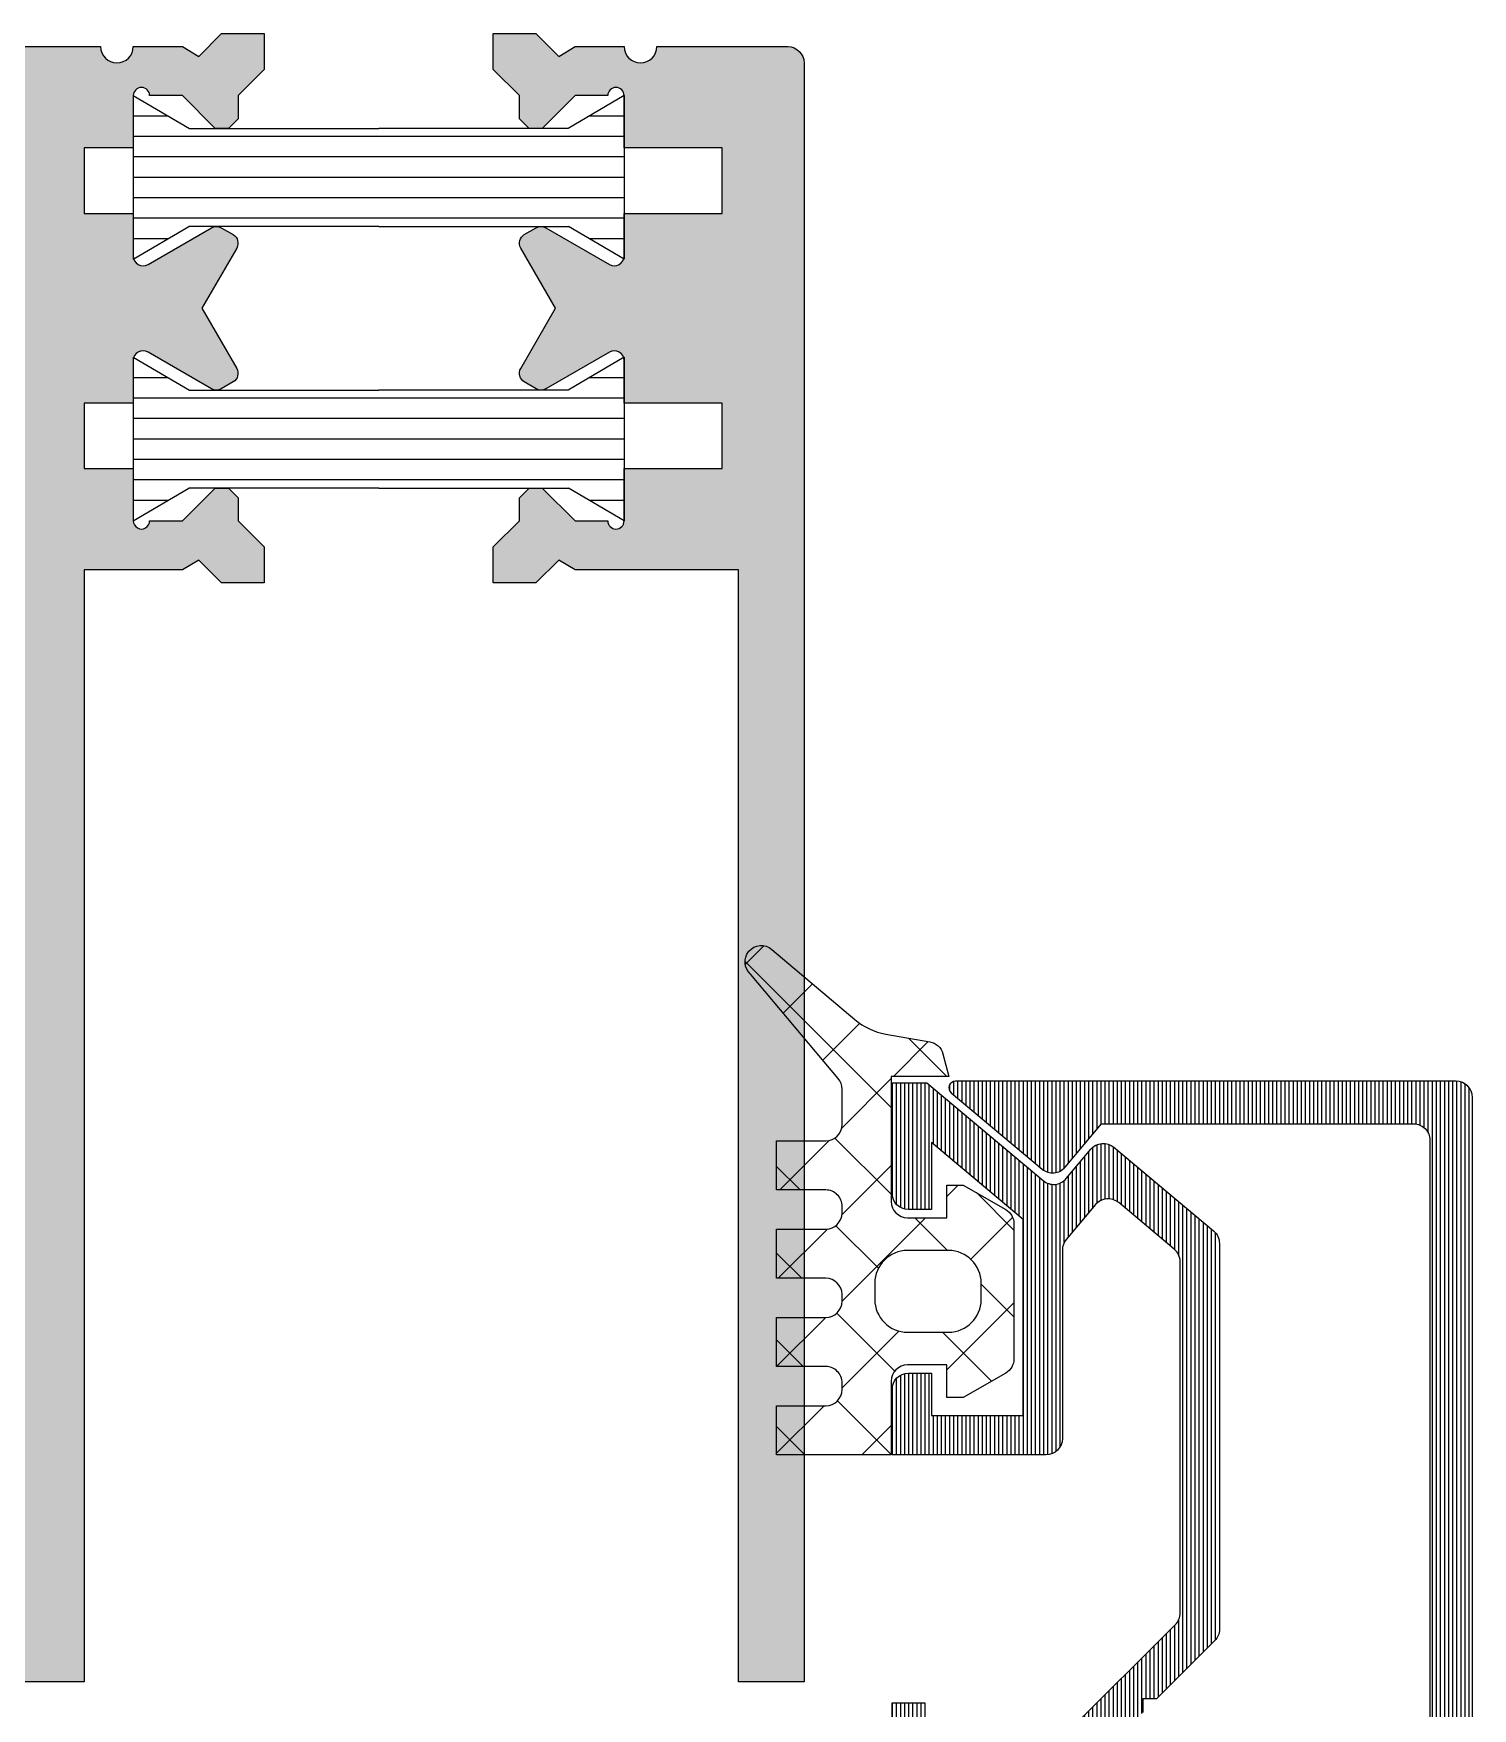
# Model space of a CAD drawing. Header units: millimetres. Extents: x 809 to 8159, y 33 to 4533.
# Drawn here: x 4002.43 to 4006.83, y 2524.71 to 2529.83 of the extents above; entities that cross this region are included whole.
import ezdxf

# ---------------------------------------------------------------- set-up
doc = ezdxf.new("R2010")
doc.units = ezdxf.units.MM
for name, color, linetype in [('1', 3, 'Continuous'), ('FITILLER', 240, 'Continuous'), ('GORUNUS-TARAMA', 11, 'Continuous')]:
    doc.layers.add(name, color=color, linetype=linetype)
pattern_1 = [(90, (36052.00619858693, -6031.831237255637), (-0.0125, 0), [])]

# ---------------------------------------------------------------- blocks, each defined once
blk = doc.blocks.new('*X20')
for p, q in [((0.6250000000000009, 13.929375), (0.6250000000000009, 15)), ((1.25, 0), (1.25, 15)), ((1.875, 0), (1.875000000000001, 15)), ((2.5, 0), (2.5, 15)), ((3.125, 0), (3.125, 15)), ((3.75, 0), (3.75, 15)), ((4.375, 13.9375), (4.375, 15)), ((0.625, 0), (0.6250000000000001, 1.070625)), ((4.375, 0), (4.375, 1.062499999999999))]:
    blk.add_line(p, q)
blk = doc.blocks.new('ISIBA')
at = {"layer": '1'}
for p, q in [((0, 15), (5, 15)), ((0, 15), (1, 13.287)), ((5, 15), (4, 13.3)), ((1, 13.287), (1, 7.5)), ((4, 7.5), (4, 13.3)), ((1, 1.713), (1, 7.499999999999999)), ((4, 7.5), (4, 1.7)), ((0, 0), (1, 1.713)), ((5, 0), (4, 1.7)), ((0, 0), (5, 0))]:
    blk.add_line(p, q, dxfattribs=at)
blk.add_blockref('*X20', (0, 0), dxfattribs=at)
blk = doc.blocks.new('ajsdfxcvzx')
h = blk.add_hatch(color=256)
edge = h.paths.add_edge_path()
edge.add_arc((35958.98180359095, -6062.085739070779), 0.02999999999916307, -29.99999999954082, 59.999999984315025, ccw=False)
edge.add_line((35959.00778435306, -6062.100739070777), (35958.90145319847, -6062.284910032963))
edge.add_line((35958.90145319847, -6062.284910032963), (35959.00778435306, -6062.469080995149))
edge.add_arc((35958.98180359095, -6062.484080995147), 0.02999999999743328, -59.999999984315025, 29.99999999954082, ccw=False)
edge.add_line((35958.99680359096, -6062.510061757256), (35958.96072663923, -6062.530890795071))
edge.add_arc((35958.94572663921, -6062.504910032964), 0.03000000000122575, 239.999999982578, 300.0000000294563, ccw=False)
edge.add_line((35958.93072663921, -6062.530890795071), (35958.73680359095, -6062.41892927085))
edge.add_arc((35958.72180359095, -6062.444910032963), 0.02999999999946331, 60.00000000069188, 180)
edge.add_line((35958.69180359095, -6062.444910032963), (35958.69180359095, -6062.574910032963))
edge.add_line((35958.69180359095, -6062.574910032963), (35958.54180359095, -6062.574910032963))
edge.add_line((35958.54180359095, -6062.574910032963), (35958.54180359095, -6062.774910032964))
edge.add_line((35958.54180359095, -6062.774910032964), (35958.69180359095, -6062.774910032964))
edge.add_line((35958.69180359095, -6062.774910032964), (35958.69180359095, -6062.934910059703))
edge.add_arc((35958.71680359095, -6062.934910046333), 0.02500000000145877, 180.0000306408022, 360.0000306408023)
edge.add_line((35958.74180359095, -6062.934910032964), (35958.84180359095, -6062.934910032964))
edge.add_line((35958.84180359095, -6062.934910032964), (35958.94180359095, -6062.834910032963))
edge.add_line((35958.94180359095, -6062.834910032963), (35958.98251426907, -6062.834910032963))
edge.add_line((35958.98251426907, -6062.834910032963), (35959.01180359095, -6062.864199354844))
edge.add_line((35959.01180359095, -6062.864199354844), (35959.01180359095, -6062.934910032964))
edge.add_line((35959.01180359095, -6062.934910032964), (35959.09180359095, -6063.014910032964))
edge.add_line((35959.09180359095, -6063.014910032964), (35959.09180359095, -6063.124910032963))
edge.add_line((35959.09180359095, -6063.124910032963), (35958.96180359095, -6063.124910032963))
edge.add_line((35958.96180359095, -6063.124910032963), (35958.89180359094, -6063.054910032964))
edge.add_line((35958.89180359094, -6063.054910032964), (35958.84180359095, -6063.084910032963))
edge.add_line((35958.84180359095, -6063.084910032963), (35958.54180359095, -6063.084910032963))
edge.add_line((35958.54180359095, -6063.084910032963), (35958.54180359095, -6066.484910032963))
edge.add_line((35958.54180359095, -6066.484910032963), (35958.34180359095, -6066.484910032963))
edge.add_line((35958.34180359095, -6066.484910032963), (35958.34180359095, -6061.834910032963))
edge.add_arc((35958.29180359095, -6061.834910032961), 0.05000000000291038, 359.9999999979156, 449.9999999916624)
edge.add_line((35958.29180359095, -6061.784910032963), (35955.34180359095, -6061.784910032963))
edge.add_line((35955.34180359095, -6061.784910032963), (35955.34180359095, -6061.484910032963))
edge.add_line((35955.34180359095, -6061.484910032963), (35958.59180359095, -6061.484910032963))
edge.add_arc((35958.64180359094, -6061.484910032963), 0.04999999999563443, 180, 360)
edge.add_line((35958.69180359095, -6061.484910032963), (35958.84180359095, -6061.484910032963))
edge.add_line((35958.84180359095, -6061.484910032963), (35958.89180359094, -6061.514910032964))
edge.add_line((35958.89180359094, -6061.514910032964), (35958.96180359095, -6061.444910032963))
edge.add_line((35958.96180359095, -6061.444910032963), (35959.09180359095, -6061.444910032963))
edge.add_line((35959.09180359095, -6061.444910032963), (35959.09180359095, -6061.554910032964))
edge.add_line((35959.09180359095, -6061.554910032964), (35959.01180359095, -6061.634910032963))
edge.add_line((35959.01180359095, -6061.634910032963), (35959.01180359095, -6061.705620711082))
edge.add_line((35959.01180359095, -6061.705620711082), (35958.98251426907, -6061.734910032963))
edge.add_line((35958.98251426907, -6061.734910032963), (35958.94180359095, -6061.734910032963))
edge.add_line((35958.94180359095, -6061.734910032963), (35958.84180359095, -6061.634910032963))
edge.add_line((35958.84180359095, -6061.634910032963), (35958.74180359095, -6061.634910032963))
edge.add_arc((35958.71680359095, -6061.634910032963), 0.02500000000145519, 0, 180)
edge.add_line((35958.69180359095, -6061.634910032963), (35958.69180359095, -6061.794910032963))
edge.add_line((35958.69180359095, -6061.794910032963), (35958.54180359095, -6061.794910032963))
edge.add_line((35958.54180359095, -6061.794910032963), (35958.54180359095, -6061.994910032963))
edge.add_line((35958.54180359095, -6061.994910032963), (35958.69180359095, -6061.994910032963))
edge.add_line((35958.69180359095, -6061.994910032963), (35958.69180359095, -6062.124910032963))
edge.add_arc((35958.72180359095, -6062.124910032963), 0.02999999999883585, 180, 300.0000000285878)
edge.add_line((35958.73680359096, -6062.150890795071), (35958.93072663921, -6062.038929270856))
edge.add_arc((35958.94572663921, -6062.064910032963), 0.02999999999758778, 59.99999997054368, 120.000000017422, ccw=False)
edge.add_line((35958.96072663923, -6062.038929270856), (35958.99680359096, -6062.05975830867))
h = blk.add_hatch(color=256)
edge = h.paths.add_edge_path()
edge.add_line((35959.87180359095, -6062.864199354844), (35959.90109291283, -6062.834910032963))
edge.add_line((35959.90109291283, -6062.834910032963), (35959.94180359095, -6062.834910032963))
edge.add_line((35959.94180359095, -6062.834910032963), (35960.04180359095, -6062.934910032964))
edge.add_line((35960.04180359095, -6062.934910032964), (35960.14180359094, -6062.934910032964))
edge.add_arc((35960.16680359095, -6062.934910032964), 0.02500000000145519, 180, 360)
edge.add_line((35960.19180359095, -6062.934910032964), (35960.19180359095, -6062.774910032964))
edge.add_line((35960.19180359095, -6062.774910032964), (35960.49180359095, -6062.774910032964))
edge.add_line((35960.49180359095, -6062.774910032964), (35960.49180359095, -6062.574910032963))
edge.add_line((35960.49180359095, -6062.574910032963), (35960.19180359095, -6062.574910032963))
edge.add_line((35960.19180359095, -6062.574910032963), (35960.19180359095, -6062.444910032963))
edge.add_arc((35960.16180359095, -6062.444910032964), 0.02999999999883585, 1.737006930104013e-09, 120.0000000285878)
edge.add_line((35960.14680359093, -6062.418929270856), (35959.9528805427, -6062.530890795071))
edge.add_arc((35959.93788054268, -6062.504910032959), 0.03000000000595163, 239.9999999757547, 300.0000000242453, ccw=False)
edge.add_line((35959.92288054267, -6062.530890795071), (35959.88680359094, -6062.510061757256))
edge.add_arc((35959.90180359095, -6062.484080995147), 0.02999999999916307, 150.0000000004591, 239.999999984315, ccw=False)
edge.add_line((35959.87582282884, -6062.469080995149), (35959.98215398343, -6062.284910032963))
edge.add_line((35959.98215398343, -6062.284910032963), (35959.87582282884, -6062.100739070777))
edge.add_arc((35959.90180359095, -6062.085739070779), 0.02999999999743328, 120.000000015685, 209.9999999995408, ccw=False)
edge.add_line((35959.88680359094, -6062.05975830867), (35959.92288054267, -6062.038929270856))
edge.add_arc((35959.93788054268, -6062.064910032968), 0.03000000000595163, 59.99999997575469, 120.00000002424531, ccw=False)
edge.add_line((35959.9528805427, -6062.038929270856), (35960.14680359095, -6062.150890795077))
edge.add_arc((35960.16180359095, -6062.124910032963), 0.03000000000025096, 240.0000000015604, 360)
edge.add_line((35960.19180359095, -6062.124910032963), (35960.19180359095, -6061.994910032963))
edge.add_line((35960.19180359095, -6061.994910032963), (35960.49180359095, -6061.994910032963))
edge.add_line((35960.49180359095, -6061.994910032963), (35960.49180359095, -6061.794910032963))
edge.add_line((35960.49180359095, -6061.794910032963), (35960.19180359095, -6061.794910032963))
edge.add_line((35960.19180359095, -6061.794910032963), (35960.19180359095, -6061.634910006224))
edge.add_arc((35960.16680359095, -6061.634910019594), 0.02500000000145877, 3.064080224405932e-05, 180.0000306408022)
edge.add_line((35960.14180359094, -6061.634910032963), (35960.04180359095, -6061.634910032963))
edge.add_line((35960.04180359095, -6061.634910032963), (35959.94180359095, -6061.734910032963))
edge.add_line((35959.94180359095, -6061.734910032963), (35959.90109291283, -6061.734910032963))
edge.add_line((35959.90109291283, -6061.734910032963), (35959.87180359095, -6061.705620711082))
edge.add_line((35959.87180359095, -6061.705620711082), (35959.87180359095, -6061.634910032963))
edge.add_line((35959.87180359095, -6061.634910032963), (35959.79180359095, -6061.554910032964))
edge.add_line((35959.79180359095, -6061.554910032964), (35959.79180359095, -6061.444910032963))
edge.add_line((35959.79180359095, -6061.444910032963), (35959.92180359094, -6061.444910032963))
edge.add_line((35959.92180359094, -6061.444910032963), (35959.99180359095, -6061.514910032964))
edge.add_line((35959.99180359095, -6061.514910032964), (35960.04180359095, -6061.484910032963))
edge.add_line((35960.04180359095, -6061.484910032963), (35960.19180359095, -6061.484910032963))
edge.add_arc((35960.24180359095, -6061.484910032963), 0.05000000000291038, 180, 360)
edge.add_line((35960.29180359095, -6061.484910032963), (35960.69180359095, -6061.484910032963))
edge.add_arc((35960.69180359095, -6061.534910032964), 0.05000000000109139, 1.042224084812915e-09, 90, ccw=False)
edge.add_line((35960.74180359095, -6061.534910032963), (35960.74180359095, -6066.484910032963))
edge.add_line((35960.74180359095, -6066.484910032963), (35960.54180359095, -6066.484910032963))
edge.add_line((35960.54180359095, -6066.484910032963), (35960.54180359095, -6063.084910032963))
edge.add_line((35960.54180359095, -6063.084910032963), (35960.04180359095, -6063.084910032963))
edge.add_line((35960.04180359095, -6063.084910032963), (35959.99180359095, -6063.054910032964))
edge.add_line((35959.99180359095, -6063.054910032964), (35959.92180359094, -6063.124910032963))
edge.add_line((35959.92180359094, -6063.124910032963), (35959.79180359095, -6063.124910032963))
edge.add_line((35959.79180359095, -6063.124910032963), (35959.79180359095, -6063.014910032964))
edge.add_line((35959.79180359095, -6063.014910032964), (35959.87180359095, -6062.934910032964))
edge.add_line((35959.87180359095, -6062.934910032964), (35959.87180359095, -6062.864199354844))
h = blk.add_hatch()
h.set_pattern_fill('LINE', color=256, scale=0.09999999999999996, angle=90.00000000000001, style=0)
h.set_pattern_definition(pattern_1)
edge = h.paths.add_edge_path()
edge.add_line((35961.41100946785, -6065.670672861932), (35961.41100946785, -6065.070909232032))
edge.add_line((35961.41100946785, -6065.070909232032), (35961.13100946785, -6064.835961335303))
edge.add_line((35961.13100946785, -6064.835961335303), (35961.13100946785, -6065.040672861932))
edge.add_line((35961.13100946785, -6065.040672861932), (35961.06100946785, -6065.040672861932))
edge.add_arc((35961.06100946785, -6064.990672861933), 0.04999999999836291, 179.9999999979156, 270, ccw=False)
edge.add_line((35961.01100946785, -6064.990672861932), (35961.01100946785, -6064.653393435945))
edge.add_line((35961.01100946785, -6064.653393435945), (35961.11643336406, -6064.653393435945))
edge.add_line((35961.11643336406, -6064.653393435945), (35961.47235689736, -6064.952048741457))
edge.add_arc((35961.50449627784, -6064.913746519301), 0.05000000000058918, 230.0000000006135, 320.000000000485)
edge.add_line((35961.5427985, -6064.945885899786), (35961.61789372614, -6064.85639089425))
edge.add_arc((35961.65619594829, -6064.888530274731), 0.04999999999395836, 49.99999999793391, 139.9999999983193, ccw=False)
edge.add_line((35961.68833532877, -6064.850228052578), (35961.99314884833, -6065.105996964417))
edge.add_arc((35961.96100946785, -6065.144299186576), 0.05000000000267932, 3.126615411019884e-09, 50.000000002623324, ccw=False)
edge.add_line((35962.01100946785, -6065.144299186573), (35962.01100946785, -6066.323834994718))
edge.add_arc((35961.96100946785, -6066.323834994714), 0.05000000000291038, 314.99999999778913, 359.99999999583116, ccw=False)
edge.add_line((35961.99636480691, -6066.359190333776), (35961.81918403129, -6066.536371109392))
edge.add_line((35961.81918403129, -6066.536371109392), (35961.77675762442, -6066.536371109392))
edge.add_line((35961.77675762442, -6066.536371109392), (35961.77675762442, -6066.578797516263))
edge.add_line((35961.77675762442, -6066.578797516263), (35961.72180636568, -6066.633748775004))
edge.add_arc((35961.75716170474, -6066.669104114058), 0.05000000000168053, 135.0000000103173, 180.000000005211)
edge.add_line((35961.70716170474, -6066.669104114063), (35961.70716170474, -6067.627682757826))
edge.add_arc((35961.75716170474, -6067.627682757831), 0.05000000000291038, 179.9999999937468, 224.9999999896827)
edge.add_line((35961.72180636568, -6067.663038096885), (35961.77675762442, -6067.717989355626))
edge.add_line((35961.77675762442, -6067.717989355626), (35961.77675762442, -6067.760415762497))
edge.add_line((35961.77675762442, -6067.760415762497), (35961.81918403129, -6067.760415762497))
edge.add_line((35961.81918403129, -6067.760415762497), (35961.99636480691, -6067.937596538112))
edge.add_arc((35961.96100946785, -6067.972951877175), 0.05000000000232364, 3.126615411019884e-09, 45.000000002210925, ccw=False)
edge.add_line((35962.01100946785, -6067.972951877172), (35962.01100946785, -6069.152487685316))
edge.add_arc((35961.96100946785, -6069.152487685313), 0.05000000000291038, 309.99999999737673, 359.99999999583116, ccw=False)
edge.add_line((35961.99314884833, -6069.190789907472), (35961.68833532877, -6069.446558819311))
edge.add_arc((35961.65619594829, -6069.408256597158), 0.04999999999780233, 220.0000000016807, 310.00000000206614, ccw=False)
edge.add_line((35961.61789372614, -6069.440395977639), (35961.5427985, -6069.350900972103))
edge.add_arc((35961.50449627784, -6069.383040352588), 0.05000000000187051, 39.99999999951493, 129.9999999993865)
edge.add_line((35961.47235689736, -6069.344738130431), (35961.11643336406, -6069.643393435945))
edge.add_line((35961.11643336406, -6069.643393435945), (35961.01100946785, -6069.643393435945))
edge.add_line((35961.01100946785, -6069.643393435945), (35961.01100946785, -6069.306114009957))
edge.add_arc((35961.06100946785, -6069.306114009954), 0.04999999999563443, 90, 180.0000000031266, ccw=False)
edge.add_line((35961.06100946785, -6069.256114009957), (35961.13100946785, -6069.256114009957))
edge.add_line((35961.13100946785, -6069.256114009957), (35961.13100946785, -6069.460825536587))
edge.add_line((35961.13100946785, -6069.460825536587), (35961.41100946785, -6069.225877639857))
edge.add_line((35961.41100946785, -6069.225877639857), (35961.41100946785, -6068.626114009958))
edge.add_line((35961.41100946785, -6068.626114009958), (35961.13100946785, -6068.626114009958))
edge.add_line((35961.13100946785, -6068.626114009958), (35961.13100946785, -6068.756114009957))
edge.add_line((35961.13100946785, -6068.756114009957), (35961.06100946785, -6068.756114009957))
edge.add_arc((35961.06100946785, -6068.706114009959), 0.04999999999745341, 179.9999999979156, 270, ccw=False)
edge.add_line((35961.01100946785, -6068.706114009958), (35961.01100946785, -6068.506114009957))
edge.add_line((35961.01100946785, -6068.506114009957), (35961.48100946785, -6068.506114009957))
edge.add_arc((35961.48100946785, -6068.556114009954), 0.04999999999745341, -3.126615411019884e-09, 89.99999999166238, ccw=False)
edge.add_line((35961.53100946785, -6068.556114009957), (35961.53100946785, -6069.13196597975))
edge.add_arc((35961.58100946785, -6069.131965979748), 0.05000000000291038, 180.0000000020844, 220.0000000003133)
edge.add_line((35961.5427072457, -6069.164105360234), (35961.63268454614, -6069.271336131303))
edge.add_arc((35961.6709867683, -6069.239196750817), 0.05000000000187051, 219.9999999995149, 309.9999999993865)
edge.add_line((35961.70312614879, -6069.277498972974), (35961.87314884833, -6069.134832988493))
edge.add_arc((35961.84100946785, -6069.096530766334), 0.04999999999800243, 309.9999999909897, 359.9999999958312)
edge.add_line((35961.89100946785, -6069.096530766337), (35961.89100946785, -6068.022657504656))
edge.add_arc((35961.84100946785, -6068.022657504659), 0.05000000000291038, 3.126612473883902e-09, 45.0000000014739)
edge.add_line((35961.87636480691, -6067.987302165598), (35961.5521007382, -6067.663038096885))
edge.add_arc((35961.51674539914, -6067.698393435946), 0.05000000000103742, 45.00000000073695, 90)
edge.add_line((35961.51674539914, -6067.648393435945), (35961.11100946784, -6067.648393435945))
edge.add_line((35961.11100946784, -6067.648393435945), (35961.11100946784, -6067.748393435944))
edge.add_line((35961.11100946784, -6067.748393435944), (35961.01100946785, -6067.748393435944))
edge.add_line((35961.01100946785, -6067.748393435944), (35961.01100946785, -6067.448393435945))
edge.add_arc((35961.06100946785, -6067.448393435943), 0.04999999999563443, 90, 180.0000000020844, ccw=False)
edge.add_line((35961.06100946785, -6067.398393435945), (35961.13100946785, -6067.398393435945))
edge.add_line((35961.13100946785, -6067.398393435945), (35961.13100946785, -6067.528393435945))
edge.add_line((35961.13100946785, -6067.528393435945), (35961.50716170474, -6067.528393435945))
edge.add_arc((35961.50716170474, -6067.478393435944), 0.05000000000109139, 270, 359.9999999989578)
edge.add_line((35961.55716170474, -6067.478393435945), (35961.55716170474, -6066.818393435945))
edge.add_arc((35961.50716170474, -6066.818393435946), 0.05000000000291038, 1.042204157961301e-09, 90)
edge.add_line((35961.50716170474, -6066.768393435945), (35961.13100946785, -6066.768393435945))
edge.add_line((35961.13100946785, -6066.768393435945), (35961.13100946785, -6066.898393435945))
edge.add_line((35961.13100946785, -6066.898393435945), (35961.06100946785, -6066.898393435945))
edge.add_arc((35961.06100946785, -6066.848393435946), 0.04999999999836291, 179.9999999979156, 270, ccw=False)
edge.add_line((35961.01100946785, -6066.848393435945), (35961.01100946785, -6066.548393435944))
edge.add_line((35961.01100946785, -6066.548393435944), (35961.11100946784, -6066.548393435944))
edge.add_line((35961.11100946784, -6066.548393435944), (35961.11100946784, -6066.648393435945))
edge.add_line((35961.11100946784, -6066.648393435945), (35961.51674539914, -6066.648393435945))
edge.add_arc((35961.51674539914, -6066.598393435944), 0.05000000000109139, 270, 314.999999999263)
edge.add_line((35961.5521007382, -6066.633748775004), (35961.87636480691, -6066.309484706292))
edge.add_arc((35961.84100946785, -6066.27412936723), 0.05000000000232364, 314.9999999977891, 359.9999999968734)
edge.add_line((35961.89100946785, -6066.274129367232), (35961.89100946785, -6065.200256105551))
edge.add_arc((35961.84100946785, -6065.200256105555), 0.04999999999563443, 4.168816632451847e-09, 50.00000000901027)
edge.add_line((35961.87314884833, -6065.161953883396), (35961.70312614879, -6065.019287898916))
edge.add_arc((35961.6709867683, -6065.057590121072), 0.05000000000058918, 50.00000000061353, 140.0000000004851)
edge.add_line((35961.63268454614, -6065.025450740587), (35961.5427072457, -6065.132681511655))
edge.add_arc((35961.58100946785, -6065.164820892142), 0.05000000000245512, 139.9999999996867, 179.9999999968734)
edge.add_line((35961.53100946785, -6065.164820892139), (35961.53100946785, -6065.740672861932))
edge.add_arc((35961.48100946785, -6065.740672861933), 0.05000000000291038, -89.99999999166238, 2.084391326206969e-09, ccw=False)
edge.add_line((35961.48100946785, -6065.790672861932), (35961.01100946785, -6065.790672861932))
edge.add_line((35961.01100946785, -6065.790672861932), (35961.01100946785, -6065.590672861932))
edge.add_arc((35961.06100946785, -6065.59067286193), 0.04999999999563443, 90, 180.0000000020844, ccw=False)
edge.add_line((35961.06100946785, -6065.540672861932), (35961.13100946785, -6065.540672861932))
edge.add_line((35961.13100946785, -6065.540672861932), (35961.13100946785, -6065.670672861932))
edge.add_line((35961.13100946785, -6065.670672861932), (35961.41100946785, -6065.670672861932))
h = blk.add_hatch()
h.set_pattern_fill('LINE', color=256, scale=0.09999999999999996, angle=90.00000000000001, style=0)
h.set_pattern_definition(pattern_1)
edge = h.paths.add_edge_path()
edge.add_arc((35962.60431724016, -6064.828393435942), 0.04999999999745341, -2.084391326206969e-09, 90, ccw=False)
edge.add_line((35962.65431724016, -6064.828393435944), (35962.65431724016, -6069.468393435945))
edge.add_arc((35962.60431724016, -6069.468393435947), 0.04999999999563443, -90, 3.126615411019884e-09, ccw=False)
edge.add_line((35962.60431724016, -6069.518393435945), (35961.65070618239, -6069.518393435945))
edge.add_line((35961.65070618239, -6069.518393435945), (35961.53971707916, -6069.386121773423))
edge.add_arc((35961.50141485701, -6069.418261153904), 0.04999999999395836, 40.00000000168076, 130.0000000020661)
edge.add_line((35961.46927547653, -6069.379958931751), (35961.19146148796, -6069.613072547082))
edge.add_arc((35961.20431724016, -6069.628393435944), 0.02000000000182775, 130.0000000064434, 270)
edge.add_line((35961.20431724016, -6069.648393435945), (35962.73431724016, -6069.648393435945))
edge.add_arc((35962.73431724016, -6069.598393435943), 0.05000000000200089, 270, 359.9999999979156)
edge.add_line((35962.78431724016, -6069.598393435945), (35962.78431724016, -6064.698393435944))
edge.add_arc((35962.73431724016, -6064.698393435946), 0.05000000000291038, 2.084408315922602e-09, 90)
edge.add_line((35962.73431724016, -6064.648393435945), (35961.20431724016, -6064.648393435945))
edge.add_arc((35961.20431724016, -6064.668393435944), 0.01999999999952706, 90, 229.9999999935566)
edge.add_line((35961.19146148796, -6064.683714324807), (35961.46927547653, -6064.916827940137))
edge.add_arc((35961.50141485701, -6064.878525717984), 0.04999999999780233, 229.9999999979339, 319.9999999983193)
edge.add_line((35961.53971707916, -6064.910665098466), (35961.65070618239, -6064.778393435945))
edge.add_line((35961.65070618239, -6064.778393435945), (35962.60431724016, -6064.778393435945))
at = {"layer": 'FITILLER'}
h = blk.add_hatch(dxfattribs=at)
h.set_pattern_fill('NET', color=256, scale=1.499999999999999, angle=225, style=0)
h.set_pattern_definition([(135, (35975.42690451795, -6078.281354173646), (0.1325825214724776, 0.1325825214724776), []), (44.99999999999994, (35975.42690451795, -6078.281354173646), (0.1325825214724777, -0.1325825214724775), [])])
edge = h.paths.add_edge_path(flags=16)
edge.add_arc((35961.18292354146, -6065.265672861935), 0.1000000000058208, 1.563306236941951e-09, 90)
edge.add_line((35961.18292354146, -6065.165672861932), (35961.05792354146, -6065.165672861932))
edge.add_arc((35961.05792354146, -6065.265672861931), 0.0999999999994543, 90, 180.0000000005211)
edge.add_line((35960.95792354146, -6065.265672861932), (35960.95792354146, -6065.315672861932))
edge.add_arc((35961.05792354146, -6065.315672861932), 0.09999999999854481, 180, 270)
edge.add_line((35961.05792354146, -6065.415672861932), (35961.18292354146, -6065.415672861932))
edge.add_arc((35961.18292354146, -6065.315672861929), 0.1000000000030923, 270, 359.9999999979156)
edge.add_line((35961.28292354147, -6065.315672861932), (35961.28292354147, -6065.265672861932))
edge = h.paths.add_edge_path()
edge.add_arc((35961.02613516747, -6064.307141013489), 0.2000000000073933, 229.7668578446722, 260.0000000007082)
edge.add_line((35960.99140553194, -6064.504102564099), (35961.12615273432, -6064.527862131453))
edge.add_arc((35961.11747032543, -6064.577102519102), 0.04999999999874655, 14.999999997630425, 79.9999999958788, ccw=False)
edge.add_line((35961.16576661674, -6064.564161566848), (35961.18431724016, -6064.633393435945))
edge.add_line((35961.18431724016, -6064.633393435945), (35961.00792354146, -6064.633393435945))
edge.add_line((35961.00792354146, -6064.633393435945), (35961.00792354146, -6065.015672861932))
edge.add_arc((35961.05792354146, -6065.015672861931), 0.05000000000291038, 180.0000000010422, 270)
edge.add_line((35961.05792354146, -6065.065672861932), (35961.17792354147, -6065.065672861932))
edge.add_line((35961.17792354147, -6065.065672861932), (35961.17792354147, -6064.965672861932))
edge.add_line((35961.17792354147, -6064.965672861932), (35961.22792354146, -6064.965672861932))
edge.add_line((35961.22792354146, -6064.965672861932), (35961.35792354147, -6065.040728396927))
edge.add_arc((35961.33292354146, -6065.084029667111), 0.04999999999637996, -5.211006737226853e-09, 59.9999999956795, ccw=False)
edge.add_line((35961.38292354146, -6065.084029667116), (35961.38292354146, -6065.497316056748))
edge.add_arc((35961.33292354146, -6065.497316056753), 0.04999999999563443, -59.9999999956795, 6.253173978620907e-09, ccw=False)
edge.add_line((35961.35792354147, -6065.540617326938), (35961.22792354146, -6065.615672861932))
edge.add_line((35961.22792354146, -6065.615672861932), (35961.17792354147, -6065.615672861932))
edge.add_line((35961.17792354147, -6065.615672861932), (35961.17792354147, -6065.515672861932))
edge.add_line((35961.17792354147, -6065.515672861932), (35961.05792354146, -6065.515672861932))
edge.add_arc((35961.05792354146, -6065.565672861934), 0.05000000000200089, 90, 179.9999999979156)
edge.add_line((35961.00792354146, -6065.565672861932), (35961.00792354146, -6065.790672861932))
edge.add_line((35961.00792354146, -6065.790672861932), (35960.65792354147, -6065.790672861932))
edge.add_line((35960.65792354147, -6065.790672861932), (35960.65792354147, -6065.640672861932))
edge.add_line((35960.65792354147, -6065.640672861932), (35960.80792354146, -6065.640672861932))
edge.add_arc((35960.80792354146, -6065.59067286193), 0.05000000000200089, 270, 359.9999999979156)
edge.add_line((35960.85792354147, -6065.590672861932), (35960.85792354147, -6065.570672861932))
edge.add_arc((35960.80792354146, -6065.570672861933), 0.05000000000291038, 2.084408315922602e-09, 90)
edge.add_line((35960.80792354146, -6065.520672861932), (35960.65792354147, -6065.520672861932))
edge.add_line((35960.65792354147, -6065.520672861932), (35960.65792354147, -6065.370672861932))
edge.add_line((35960.65792354147, -6065.370672861932), (35960.80792354146, -6065.370672861932))
edge.add_arc((35960.80792354146, -6065.32067286193), 0.05000000000200089, 270, 359.9999999979156)
edge.add_line((35960.85792354147, -6065.320672861932), (35960.85792354147, -6065.300672861932))
edge.add_arc((35960.80792354146, -6065.300672861933), 0.05000000000291038, 1.042204157961301e-09, 90)
edge.add_line((35960.80792354146, -6065.250672861932), (35960.65792354147, -6065.250672861932))
edge.add_line((35960.65792354147, -6065.250672861932), (35960.65792354147, -6065.100672861932))
edge.add_line((35960.65792354147, -6065.100672861932), (35960.80792354146, -6065.100672861932))
edge.add_arc((35960.80792354146, -6065.050672861931), 0.05000000000109139, 270, 359.9999999989578)
edge.add_line((35960.85792354147, -6065.050672861932), (35960.85792354147, -6065.030672861933))
edge.add_arc((35960.80792354146, -6065.030672861933), 0.05000000000291038, 1.042204157961301e-09, 90)
edge.add_line((35960.80792354146, -6064.980672861931), (35960.65792354147, -6064.980672861932))
edge.add_line((35960.65792354147, -6064.980672861932), (35960.65792354147, -6064.830672861932))
edge.add_line((35960.65792354147, -6064.830672861932), (35960.80792354146, -6064.830672861932))
edge.add_arc((35960.80792354146, -6064.780672861931), 0.05000000000109139, 270, 359.9999999989578)
edge.add_line((35960.85792354147, -6064.780672861932), (35960.85792354147, -6064.672511454979))
edge.add_arc((35960.80792354147, -6064.672511454981), 0.04999999999563443, 2.084408316225923e-09, 40.00000000567263)
edge.add_line((35960.84622576362, -6064.640372074495), (35960.57871449836, -6064.32156456307))
edge.add_arc((35960.61100946785, -6064.283393435945), 0.05000000000280942, 49.766857840143416, 229.7668578401433, ccw=False)
edge.add_line((35960.64330443734, -6064.24522230882), (35960.89695528953, -6064.459825521995))
at = {"elevation": -1.177796e-10}
for points in [[(35955.34180359095, -6061.484910032963), (35958.59180359095, -6061.484910032963, 1), (35958.69180359095, -6061.484910032963), (35958.84180359095, -6061.484910032963), (35958.89180359094, -6061.514910032964), (35958.96180359095, -6061.444910032963), (35959.09180359095, -6061.444910032963), (35959.09180359095, -6061.554910032964), (35959.01180359095, -6061.634910032963), (35959.01180359095, -6061.705620711082), (35958.98251426907, -6061.734910032963), (35958.94180359095, -6061.734910032963), (35958.84180359095, -6061.634910032963), (35958.74180359095, -6061.634910032963, 0.9999999999999998), (35958.69180359095, -6061.634910032963), (35958.69180359095, -6061.794910032963), (35958.54180359095, -6061.794910032963), (35958.54180359095, -6061.994910032963), (35958.69180359095, -6061.994910032963), (35958.69180359095, -6062.124910032963, 0.5773502693283686), (35958.73680359096, -6062.150890795071), (35958.93072663921, -6062.038929270856, -0.2679491926541853), (35958.96072663923, -6062.038929270856), (35958.99680359096, -6062.05975830867, -0.4142135622511259), (35959.00778435306, -6062.100739070777), (35958.90145319847, -6062.284910032963), (35959.00778435306, -6062.469080995149, -0.4142135622511259), (35958.99680359096, -6062.510061757256), (35958.96072663923, -6062.530890795071, -0.2679491926541853), (35958.93072663921, -6062.530890795071), (35958.73680359095, -6062.41892927085, 0.5773502691896633), (35958.69180359095, -6062.444910032963), (35958.69180359095, -6062.574910032963), (35958.54180359095, -6062.574910032963), (35958.54180359095, -6062.774910032964), (35958.69180359095, -6062.774910032964), (35958.69180359095, -6062.934910059703, 0.9999999999999998), (35958.74180359095, -6062.934910032964), (35958.84180359095, -6062.934910032964), (35958.94180359095, -6062.834910032963), (35958.98251426907, -6062.834910032963), (35959.01180359095, -6062.864199354844), (35959.01180359095, -6062.934910032964), (35959.09180359095, -6063.014910032964), (35959.09180359095, -6063.124910032963), (35958.96180359095, -6063.124910032963), (35958.89180359094, -6063.054910032964), (35958.84180359095, -6063.084910032963), (35958.54180359095, -6063.084910032963), (35958.54180359095, -6066.484910032963), (35958.34180359095, -6066.484910032963)], [(35961.5521007382, -6066.633748775004), (35961.87636480691, -6066.309484706292, 0.1989123673796371), (35961.89100946785, -6066.274129367232), (35961.89100946785, -6065.200256105551, 0.2216946626429332), (35961.87314884833, -6065.161953883396), (35961.70312614879, -6065.019287898916, 0.4142135623732124), (35961.63268454614, -6065.025450740587), (35961.5427072457, -6065.132681511655, 0.1763269807083682), (35961.53100946785, -6065.164820892139), (35961.53100946785, -6065.740672861932, -0.4142135623730951), (35961.48100946785, -6065.790672861932), (35961.01100946785, -6065.790672861932), (35961.01100946785, -6065.590672861932, -0.4142135623730951), (35961.06100946785, -6065.540672861932), (35961.13100946785, -6065.540672861932), (35961.13100946785, -6065.670672861932), (35961.41100946785, -6065.670672861932), (35961.41100946785, -6065.070909232032), (35961.13100946785, -6064.835961335303), (35961.13100946785, -6065.040672861932), (35961.06100946785, -6065.040672861932, -0.4142135623730951), (35961.01100946785, -6064.990672861932), (35961.01100946785, -6064.653393435945), (35961.11643336406, -6064.653393435945), (35961.47235689736, -6064.952048741457, 0.4142135623731674), (35961.5427985, -6064.945885899786), (35961.61789372614, -6064.85639089425, -0.4142135623732124), (35961.68833532877, -6064.850228052578), (35961.99314884833, -6065.105996964417, -0.2216946626429264), (35962.01100946785, -6065.144299186573), (35962.01100946785, -6066.323834994718, -0.198912367379658), (35961.99636480691, -6066.359190333776), (35961.81918403129, -6066.536371109392), (35961.77675762442, -6066.536371109392), (35961.77675762442, -6066.578797516263)]]:
    blk.add_lwpolyline(points, format="xyb", dxfattribs=at)
for points in [[(35959.87180359095, -6062.864199354844), (35959.90109291283, -6062.834910032963), (35959.94180359095, -6062.834910032963), (35960.04180359095, -6062.934910032964), (35960.14180359094, -6062.934910032964, 0.9999999999999998), (35960.19180359095, -6062.934910032964), (35960.19180359095, -6062.774910032964), (35960.49180359095, -6062.774910032964), (35960.49180359095, -6062.574910032963), (35960.19180359095, -6062.574910032963), (35960.19180359095, -6062.444910032963, 0.5773502693282933), (35960.14680359093, -6062.418929270856), (35959.9528805427, -6062.530890795071, -0.2679491926541726), (35959.92288054267, -6062.530890795071), (35959.88680359094, -6062.510061757256, -0.4142135622512696), (35959.87582282884, -6062.469080995149), (35959.98215398343, -6062.284910032963), (35959.87582282884, -6062.100739070777, -0.4142135622513101), (35959.88680359094, -6062.05975830867), (35959.92288054267, -6062.038929270856, -0.2679491926541726), (35959.9528805427, -6062.038929270856), (35960.14680359095, -6062.150890795077, 0.5773502691897733), (35960.19180359095, -6062.124910032963), (35960.19180359095, -6061.994910032963), (35960.49180359095, -6061.994910032963), (35960.49180359095, -6061.794910032963), (35960.19180359095, -6061.794910032963), (35960.19180359095, -6061.634910006224, 1.000000000000227), (35960.14180359094, -6061.634910032963), (35960.04180359095, -6061.634910032963), (35959.94180359095, -6061.734910032963), (35959.90109291283, -6061.734910032963), (35959.87180359095, -6061.705620711082), (35959.87180359095, -6061.634910032963), (35959.79180359095, -6061.554910032964), (35959.79180359095, -6061.444910032963), (35959.92180359094, -6061.444910032963), (35959.99180359095, -6061.514910032964), (35960.04180359095, -6061.484910032963), (35960.19180359095, -6061.484910032963, 0.9999999999999998), (35960.29180359095, -6061.484910032963), (35960.69180359095, -6061.484910032963, -0.4142135623730951), (35960.74180359095, -6061.534910032963), (35960.74180359095, -6066.484910032963), (35960.54180359095, -6066.484910032963), (35960.54180359095, -6063.084910032963), (35960.04180359095, -6063.084910032963), (35959.99180359095, -6063.054910032964), (35959.92180359094, -6063.124910032963), (35959.79180359095, -6063.124910032963), (35959.79180359095, -6063.014910032964), (35959.87180359095, -6062.934910032964)], [(35962.60431724016, -6064.778393435945, -0.4142135623730951), (35962.65431724016, -6064.828393435944), (35962.65431724016, -6069.468393435945, -0.4142135623730951), (35962.60431724016, -6069.518393435945), (35961.65070618239, -6069.518393435945), (35961.53971707916, -6069.386121773423, 0.4142135623731419), (35961.46927547653, -6069.379958931751), (35961.19146148796, -6069.613072547082, 0.7002075382095383), (35961.20431724016, -6069.648393435945), (35962.73431724016, -6069.648393435945, 0.4142135623730617), (35962.78431724016, -6069.598393435945), (35962.78431724016, -6064.698393435944, 0.4142135623730951), (35962.73431724016, -6064.648393435945), (35961.20431724016, -6064.648393435945, 0.7002075382097253), (35961.19146148796, -6064.683714324807), (35961.46927547653, -6064.916827940137, 0.414213562373189), (35961.53971707916, -6064.910665098466), (35961.65070618239, -6064.778393435945)]]:
    blk.add_lwpolyline(points, format="xyb", close=True, dxfattribs=at)
blk.add_lwpolyline([(35961.01100946785, -6066.848393435945), (35961.01100946785, -6066.548393435944), (35961.11100946784, -6066.548393435944), (35961.11100946784, -6066.648393435945)], dxfattribs=at)
at = {"layer": 'FITILLER', "elevation": -1.177796e-10}
for points in [[(35960.89695528953, -6064.459825521995, 0.1326875429165003), (35960.99140553194, -6064.504102564099), (35961.12615273432, -6064.527862131453, -0.2914734195860864), (35961.16576661674, -6064.564161566848), (35961.18431724016, -6064.633393435945), (35961.00792354146, -6064.633393435945), (35961.00792354146, -6065.015672861932, 0.4142135623730951), (35961.05792354146, -6065.065672861932), (35961.17792354147, -6065.065672861932), (35961.17792354147, -6064.965672861932), (35961.22792354146, -6064.965672861932), (35961.35792354147, -6065.040728396927, -0.267949192431109), (35961.38292354146, -6065.084029667116), (35961.38292354146, -6065.497316056748, -0.2679491924311237), (35961.35792354147, -6065.540617326938), (35961.22792354146, -6065.615672861932), (35961.17792354147, -6065.615672861932), (35961.17792354147, -6065.515672861932), (35961.05792354146, -6065.515672861932, 0.4142135623730951), (35961.00792354146, -6065.565672861932), (35961.00792354146, -6065.790672861932), (35960.65792354147, -6065.790672861932), (35960.65792354147, -6065.640672861932), (35960.80792354146, -6065.640672861932, 0.4142135623730951), (35960.85792354147, -6065.590672861932), (35960.85792354147, -6065.570672861932, 0.4142135623730951), (35960.80792354146, -6065.520672861932), (35960.65792354147, -6065.520672861932), (35960.65792354147, -6065.370672861932), (35960.80792354146, -6065.370672861932, 0.4142135623730951), (35960.85792354147, -6065.320672861932), (35960.85792354147, -6065.300672861932, 0.4142135623730951), (35960.80792354146, -6065.250672861932), (35960.65792354147, -6065.250672861932), (35960.65792354147, -6065.100672861932), (35960.80792354146, -6065.100672861932, 0.4142135623730951), (35960.85792354147, -6065.050672861932), (35960.85792354147, -6065.030672861933, 0.4142135623730951), (35960.80792354146, -6064.980672861931), (35960.65792354147, -6064.980672861932), (35960.65792354147, -6064.830672861932), (35960.80792354146, -6064.830672861932, 0.4142135623730951), (35960.85792354147, -6064.780672861932), (35960.85792354147, -6064.672511454979, 0.1763269807084748), (35960.84622576362, -6064.640372074495), (35960.57871449836, -6064.32156456307, -1.000000000000021), (35960.64330443734, -6064.24522230882)], [(35961.28292354147, -6065.265672861932, 0.4142135623730951), (35961.18292354146, -6065.165672861932), (35961.05792354146, -6065.165672861932, 0.4142135623730951), (35960.95792354146, -6065.265672861932), (35960.95792354146, -6065.315672861932, 0.4142135623731117), (35961.05792354146, -6065.415672861932), (35961.18292354146, -6065.415672861932, 0.4142135623730951), (35961.28292354147, -6065.315672861932)]]:
    blk.add_lwpolyline(points, format="xyb", close=True, dxfattribs=at)
at = {"xscale": -0.1, "yscale": 0.1, "zscale": 0.1, "rotation": 90}
for p in [(35960.19180359095, -6061.634910032963), (35960.19180359095, -6062.434910032964)]:
    blk.add_blockref('ISIBA', p, dxfattribs=at)

msp = doc.modelspace()

# ---------------------------------------------------------------- block references
at = {"layer": 'GORUNUS-TARAMA'}
msp.add_blockref('ajsdfxcvzx', (-31955.95567726321, 8591.274052643628), dxfattribs=at)

doc.saveas('drawing.dxf')
